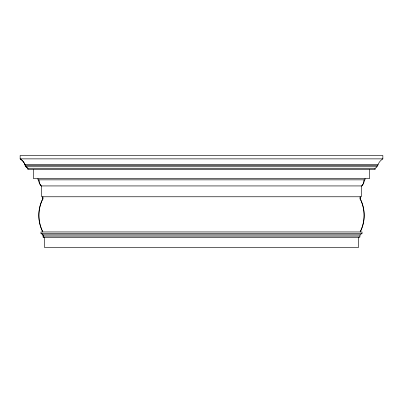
<?xml version="1.0" encoding="UTF-8"?>
<svg xmlns="http://www.w3.org/2000/svg" width="403" height="403" viewBox="0 0 403 403"><rect width="100%" height="100%" fill="white"/><g stroke="black" fill="none" stroke-linecap="round" stroke-linejoin="round"><path stroke-width="0.6" d="M360.07 199.263L360.176 196.765L360.176 198.795A35.948 35.948 0 0 1 360.176 231.952C365.345 221.6 365.345 209.142 360.176 198.795M43.202 237.362L42.904 234.873L40.955 233.302L40.955 231.952L362.045 231.952L362.045 233.302L360.096 234.873L359.798 237.362L43.202 237.362A3.32 3.32 0 0 0 40.955 233.302L362.045 233.302M377.702 165.673C378.467 162.852 380.387 160.414 382.85 158.868L382.85 155.487L20.15 155.487L20.15 158.868A11.722 11.722 0 0 1 24.91 164.459A5.486 5.486 0 0 0 27.938 168.343L27.938 169.698L375.062 169.698L375.062 168.343L376.145 167.668L377.702 165.673L25.298 165.673C24.533 162.852 22.613 160.414 20.15 158.868L382.85 158.868M42.824 198.795C37.655 209.142 37.655 221.6 42.824 231.952A35.948 35.948 0 0 1 42.824 198.795L42.824 196.765L42.93 199.263M361.834 185.934L363.617 183.123L364.176 179.844A8.498 8.498 0 0 1 361.834 185.934L41.166 185.934L39.383 183.123L38.824 179.844A8.498 8.498 0 0 0 41.166 185.934M24.91 164.459L378.09 164.459M25.298 165.673L25.963 166.761L377.037 166.761M375.062 168.343L27.938 168.343L25.963 166.761M42.904 234.873L360.096 234.873M43.297 236.093L359.703 236.093M369.697 169.698L369.697 178.494L33.303 178.494L33.303 169.698M365.037 178.494L365.037 179.844L37.963 179.844L37.963 178.494M361.325 185.934L361.325 196.765L41.675 196.765L41.675 185.934M358.489 237.362L358.489 247.513L44.511 247.513L44.511 237.362"/></g></svg>
